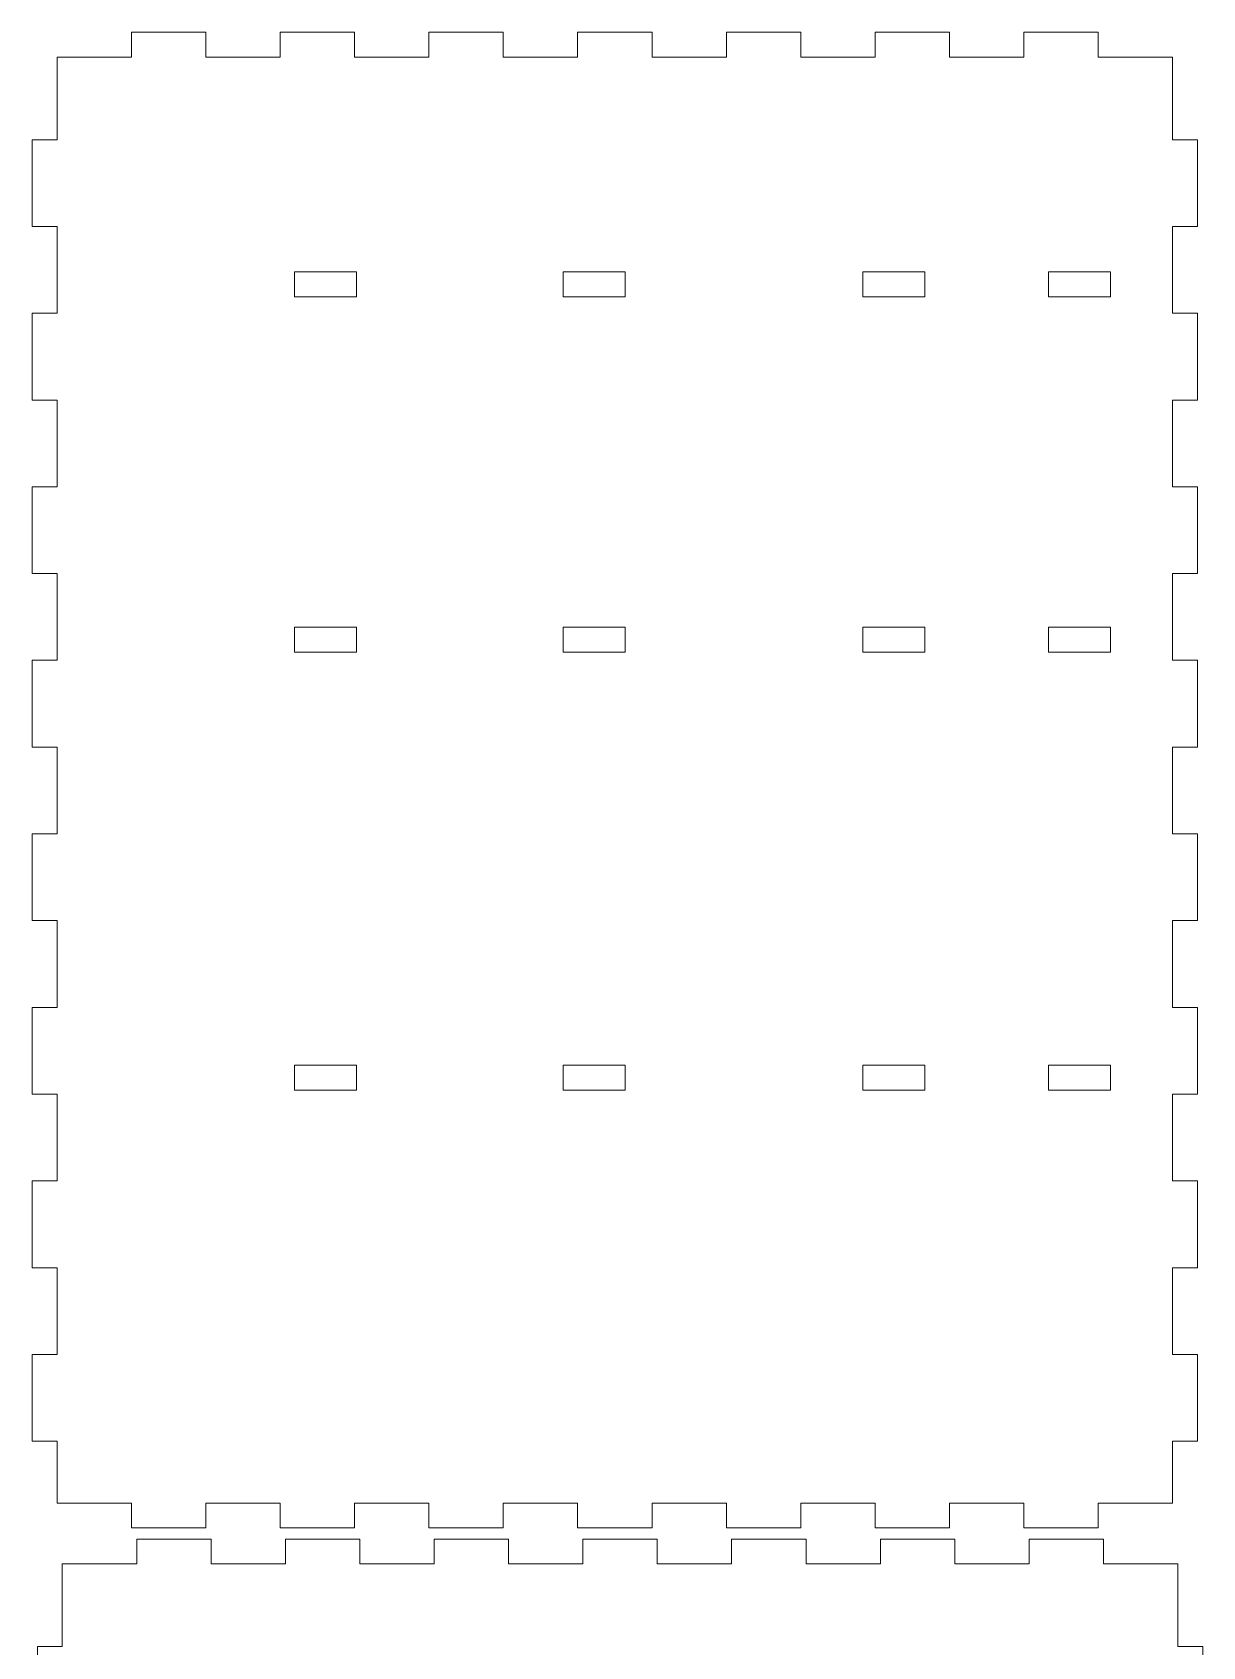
# Model space of a CAD drawing. Header units: inches. Extents: x 5 to 605, y -424 to -26.
# Drawn here: x 463.7 to 605.3, y -222.6 to -27.2 of the extents above; entities that cross this region are included whole.
import ezdxf

# ---------------------------------------------------------------- set-up
doc = ezdxf.new("R2010")
doc.units = ezdxf.units.IN
doc.header["$MEASUREMENT"] = 0
doc.layers.add('Layer 1', color=7, linetype='Continuous')

# ---------------------------------------------------------------- blocks, each defined once
blk = doc.blocks.new('block 2')
at = {"layer": 'Layer 1', "lineweight": 0}
blk.add_lwpolyline([(583.68, -208.22), (592.68, -208.22)], dxfattribs=at)
blk = doc.blocks.new('block 3')
at = {"layer": 'Layer 1', "lineweight": 0}
blk.add_lwpolyline([(604.68, -197.72), (604.68, -187.22)], dxfattribs=at)
blk = doc.blocks.new('block 4')
at = {"layer": 'Layer 1', "lineweight": 0}
blk.add_lwpolyline([(538.68, -27.22), (529.68, -27.22)], dxfattribs=at)
blk = doc.blocks.new('block 5')
at = {"layer": 'Layer 1', "lineweight": 0}
blk.add_lwpolyline([(463.68, -187.22), (463.68, -197.72)], dxfattribs=at)
blk = doc.blocks.new('block 6')
at = {"layer": 'Layer 1', "lineweight": 0}
blk.add_lwpolyline([(586.68, -99.22), (594.18, -99.22)], dxfattribs=at)
blk = doc.blocks.new('block 7')
at = {"layer": 'Layer 1', "lineweight": 0}
blk.add_lwpolyline([(586.68, -102.22), (594.18, -102.22)], dxfattribs=at)
blk = doc.blocks.new('block 8')
at = {"layer": 'Layer 1', "lineweight": 0}
blk.add_lwpolyline([(586.68, -152.22), (594.18, -152.22)], dxfattribs=at)
blk = doc.blocks.new('block 9')
at = {"layer": 'Layer 1', "lineweight": 0}
blk.add_lwpolyline([(586.68, -155.22), (594.18, -155.22)], dxfattribs=at)
blk = doc.blocks.new('block 10')
at = {"layer": 'Layer 1', "lineweight": 0}
blk.add_lwpolyline([(574.68, -205.22), (583.68, -205.22)], dxfattribs=at)
blk = doc.blocks.new('block 11')
at = {"layer": 'Layer 1', "lineweight": 0}
blk.add_lwpolyline([(538.68, -30.22), (547.68, -30.22)], dxfattribs=at)
blk = doc.blocks.new('block 12')
at = {"layer": 'Layer 1', "lineweight": 0}
blk.add_lwpolyline([(466.68, -197.72), (466.68, -205.22)], dxfattribs=at)
blk = doc.blocks.new('block 13')
at = {"layer": 'Layer 1', "lineweight": 0}
blk.add_lwpolyline([(601.68, -187.22), (601.68, -176.72)], dxfattribs=at)
blk = doc.blocks.new('block 14')
at = {"layer": 'Layer 1', "lineweight": 0}
blk.add_lwpolyline([(527.93, -56.22), (535.43, -56.22)], dxfattribs=at)
blk = doc.blocks.new('block 15')
at = {"layer": 'Layer 1', "lineweight": 0}
blk.add_lwpolyline([(571.68, -59.22), (571.68, -56.22)], dxfattribs=at)
blk = doc.blocks.new('block 16')
at = {"layer": 'Layer 1', "lineweight": 0}
blk.add_lwpolyline([(586.68, -59.22), (586.68, -56.22)], dxfattribs=at)
blk = doc.blocks.new('block 17')
at = {"layer": 'Layer 1', "lineweight": 0}
blk.add_lwpolyline([(586.68, -56.22), (594.18, -56.22)], dxfattribs=at)
blk = doc.blocks.new('block 18')
at = {"layer": 'Layer 1', "lineweight": 0}
blk.add_lwpolyline([(594.18, -59.22), (594.18, -56.22)], dxfattribs=at)
blk = doc.blocks.new('block 19')
at = {"layer": 'Layer 1', "lineweight": 0}
blk.add_lwpolyline([(564.18, -59.22), (564.18, -56.22)], dxfattribs=at)
blk = doc.blocks.new('block 20')
at = {"layer": 'Layer 1', "lineweight": 0}
blk.add_lwpolyline([(502.93, -59.22), (502.93, -56.22)], dxfattribs=at)
blk = doc.blocks.new('block 21')
at = {"layer": 'Layer 1', "lineweight": 0}
blk.add_lwpolyline([(495.43, -59.22), (495.43, -56.22)], dxfattribs=at)
blk = doc.blocks.new('block 22')
at = {"layer": 'Layer 1', "lineweight": 0}
blk.add_lwpolyline([(535.43, -59.22), (535.43, -56.22)], dxfattribs=at)
blk = doc.blocks.new('block 23')
at = {"layer": 'Layer 1', "lineweight": 0}
blk.add_lwpolyline([(527.93, -59.22), (527.93, -56.22)], dxfattribs=at)
blk = doc.blocks.new('block 24')
at = {"layer": 'Layer 1', "lineweight": 0}
blk.add_lwpolyline([(495.43, -56.22), (502.93, -56.22)], dxfattribs=at)
blk = doc.blocks.new('block 25')
at = {"layer": 'Layer 1', "lineweight": 0}
blk.add_lwpolyline([(564.18, -56.22), (571.68, -56.22)], dxfattribs=at)
blk = doc.blocks.new('block 26')
at = {"layer": 'Layer 1', "lineweight": 0}
blk.add_lwpolyline([(586.68, -59.22), (594.18, -59.22)], dxfattribs=at)
blk = doc.blocks.new('block 27')
at = {"layer": 'Layer 1', "lineweight": 0}
blk.add_lwpolyline([(495.43, -59.22), (502.93, -59.22)], dxfattribs=at)
blk = doc.blocks.new('block 28')
at = {"layer": 'Layer 1', "lineweight": 0}
blk.add_lwpolyline([(527.93, -59.22), (535.43, -59.22)], dxfattribs=at)
blk = doc.blocks.new('block 29')
at = {"layer": 'Layer 1', "lineweight": 0}
blk.add_lwpolyline([(564.18, -59.22), (571.68, -59.22)], dxfattribs=at)
blk = doc.blocks.new('block 30')
at = {"layer": 'Layer 1', "lineweight": 0}
blk.add_lwpolyline([(495.43, -99.22), (495.43, -102.22)], dxfattribs=at)
blk = doc.blocks.new('block 31')
at = {"layer": 'Layer 1', "lineweight": 0}
blk.add_lwpolyline([(495.43, -152.22), (495.43, -155.22)], dxfattribs=at)
blk = doc.blocks.new('block 32')
at = {"layer": 'Layer 1', "lineweight": 0}
blk.add_lwpolyline([(502.93, -99.22), (502.93, -102.22)], dxfattribs=at)
blk = doc.blocks.new('block 33')
at = {"layer": 'Layer 1', "lineweight": 0}
blk.add_lwpolyline([(502.93, -152.22), (502.93, -155.22)], dxfattribs=at)
blk = doc.blocks.new('block 34')
at = {"layer": 'Layer 1', "lineweight": 0}
blk.add_lwpolyline([(527.93, -99.22), (527.93, -102.22)], dxfattribs=at)
blk = doc.blocks.new('block 35')
at = {"layer": 'Layer 1', "lineweight": 0}
blk.add_lwpolyline([(527.93, -152.22), (527.93, -155.22)], dxfattribs=at)
blk = doc.blocks.new('block 36')
at = {"layer": 'Layer 1', "lineweight": 0}
blk.add_lwpolyline([(535.43, -99.22), (535.43, -102.22)], dxfattribs=at)
blk = doc.blocks.new('block 37')
at = {"layer": 'Layer 1', "lineweight": 0}
blk.add_lwpolyline([(535.43, -152.22), (535.43, -155.22)], dxfattribs=at)
blk = doc.blocks.new('block 38')
at = {"layer": 'Layer 1', "lineweight": 0}
blk.add_lwpolyline([(564.18, -99.22), (564.18, -102.22)], dxfattribs=at)
blk = doc.blocks.new('block 39')
at = {"layer": 'Layer 1', "lineweight": 0}
blk.add_lwpolyline([(564.18, -152.22), (564.18, -155.22)], dxfattribs=at)
blk = doc.blocks.new('block 40')
at = {"layer": 'Layer 1', "lineweight": 0}
blk.add_lwpolyline([(571.68, -99.22), (571.68, -102.22)], dxfattribs=at)
blk = doc.blocks.new('block 41')
at = {"layer": 'Layer 1', "lineweight": 0}
blk.add_lwpolyline([(571.68, -152.22), (571.68, -155.22)], dxfattribs=at)
blk = doc.blocks.new('block 42')
at = {"layer": 'Layer 1', "lineweight": 0}
blk.add_lwpolyline([(586.68, -99.22), (586.68, -102.22)], dxfattribs=at)
blk = doc.blocks.new('block 43')
at = {"layer": 'Layer 1', "lineweight": 0}
blk.add_lwpolyline([(586.68, -152.22), (586.68, -155.22)], dxfattribs=at)
blk = doc.blocks.new('block 44')
at = {"layer": 'Layer 1', "lineweight": 0}
blk.add_lwpolyline([(594.18, -99.22), (594.18, -102.22)], dxfattribs=at)
blk = doc.blocks.new('block 45')
at = {"layer": 'Layer 1', "lineweight": 0}
blk.add_lwpolyline([(594.18, -152.22), (594.18, -155.22)], dxfattribs=at)
blk = doc.blocks.new('block 46')
at = {"layer": 'Layer 1', "lineweight": 0}
blk.add_lwpolyline([(495.43, -102.22), (502.93, -102.22)], dxfattribs=at)
blk = doc.blocks.new('block 47')
at = {"layer": 'Layer 1', "lineweight": 0}
blk.add_lwpolyline([(495.43, -99.22), (502.93, -99.22)], dxfattribs=at)
blk = doc.blocks.new('block 48')
at = {"layer": 'Layer 1', "lineweight": 0}
blk.add_lwpolyline([(527.93, -99.22), (535.43, -99.22)], dxfattribs=at)
blk = doc.blocks.new('block 49')
at = {"layer": 'Layer 1', "lineweight": 0}
blk.add_lwpolyline([(527.93, -102.22), (535.43, -102.22)], dxfattribs=at)
blk = doc.blocks.new('block 50')
at = {"layer": 'Layer 1', "lineweight": 0}
blk.add_lwpolyline([(564.18, -99.22), (571.68, -99.22)], dxfattribs=at)
blk = doc.blocks.new('block 51')
at = {"layer": 'Layer 1', "lineweight": 0}
blk.add_lwpolyline([(564.18, -102.22), (571.68, -102.22)], dxfattribs=at)
blk = doc.blocks.new('block 52')
at = {"layer": 'Layer 1', "lineweight": 0}
blk.add_lwpolyline([(495.43, -152.22), (502.93, -152.22)], dxfattribs=at)
blk = doc.blocks.new('block 53')
at = {"layer": 'Layer 1', "lineweight": 0}
blk.add_lwpolyline([(495.43, -155.22), (502.93, -155.22)], dxfattribs=at)
blk = doc.blocks.new('block 54')
at = {"layer": 'Layer 1', "lineweight": 0}
blk.add_lwpolyline([(527.93, -152.22), (535.43, -152.22)], dxfattribs=at)
blk = doc.blocks.new('block 55')
at = {"layer": 'Layer 1', "lineweight": 0}
blk.add_lwpolyline([(527.93, -155.22), (535.43, -155.22)], dxfattribs=at)
blk = doc.blocks.new('block 56')
at = {"layer": 'Layer 1', "lineweight": 0}
blk.add_lwpolyline([(564.18, -152.22), (571.68, -152.22)], dxfattribs=at)
blk = doc.blocks.new('block 57')
at = {"layer": 'Layer 1', "lineweight": 0}
blk.add_lwpolyline([(564.18, -155.22), (571.68, -155.22)], dxfattribs=at)
blk = doc.blocks.new('block 58')
at = {"layer": 'Layer 1', "lineweight": 0}
blk.add_lwpolyline([(466.68, -30.22), (466.68, -40.22)], dxfattribs=at)
blk = doc.blocks.new('block 59')
at = {"layer": 'Layer 1', "lineweight": 0}
blk.add_lwpolyline([(601.68, -40.22), (601.68, -30.22)], dxfattribs=at)
blk = doc.blocks.new('block 60')
at = {"layer": 'Layer 1', "lineweight": 0}
blk.add_lwpolyline([(604.68, -50.72), (604.68, -40.22)], dxfattribs=at)
blk = doc.blocks.new('block 61')
at = {"layer": 'Layer 1', "lineweight": 0}
blk.add_lwpolyline([(601.68, -61.22), (601.68, -50.72)], dxfattribs=at)
blk = doc.blocks.new('block 62')
at = {"layer": 'Layer 1', "lineweight": 0}
blk.add_lwpolyline([(604.68, -71.72), (604.68, -61.22)], dxfattribs=at)
blk = doc.blocks.new('block 63')
at = {"layer": 'Layer 1', "lineweight": 0}
blk.add_lwpolyline([(601.68, -82.22), (601.68, -71.72)], dxfattribs=at)
blk = doc.blocks.new('block 64')
at = {"layer": 'Layer 1', "lineweight": 0}
blk.add_lwpolyline([(604.68, -92.72), (604.68, -82.22)], dxfattribs=at)
blk = doc.blocks.new('block 65')
at = {"layer": 'Layer 1', "lineweight": 0}
blk.add_lwpolyline([(601.68, -103.22), (601.68, -92.72)], dxfattribs=at)
blk = doc.blocks.new('block 66')
at = {"layer": 'Layer 1', "lineweight": 0}
blk.add_lwpolyline([(604.68, -113.72), (604.68, -103.22)], dxfattribs=at)
blk = doc.blocks.new('block 67')
at = {"layer": 'Layer 1', "lineweight": 0}
blk.add_lwpolyline([(601.68, -124.22), (601.68, -113.72)], dxfattribs=at)
blk = doc.blocks.new('block 68')
at = {"layer": 'Layer 1', "lineweight": 0}
blk.add_lwpolyline([(604.68, -134.72), (604.68, -124.22)], dxfattribs=at)
blk = doc.blocks.new('block 69')
at = {"layer": 'Layer 1', "lineweight": 0}
blk.add_lwpolyline([(601.68, -145.22), (601.68, -134.72)], dxfattribs=at)
blk = doc.blocks.new('block 70')
at = {"layer": 'Layer 1', "lineweight": 0}
blk.add_lwpolyline([(604.68, -155.72), (604.68, -145.22)], dxfattribs=at)
blk = doc.blocks.new('block 71')
at = {"layer": 'Layer 1', "lineweight": 0}
blk.add_lwpolyline([(601.68, -166.22), (601.68, -155.72)], dxfattribs=at)
blk = doc.blocks.new('block 72')
at = {"layer": 'Layer 1', "lineweight": 0}
blk.add_lwpolyline([(604.68, -176.72), (604.68, -166.22)], dxfattribs=at)
blk = doc.blocks.new('block 73')
at = {"layer": 'Layer 1', "lineweight": 0}
blk.add_lwpolyline([(601.68, -205.22), (601.68, -197.72)], dxfattribs=at)
blk = doc.blocks.new('block 74')
at = {"layer": 'Layer 1', "lineweight": 0}
blk.add_lwpolyline([(463.68, -40.22), (463.68, -50.72)], dxfattribs=at)
blk = doc.blocks.new('block 75')
at = {"layer": 'Layer 1', "lineweight": 0}
blk.add_lwpolyline([(466.68, -50.72), (466.68, -61.22)], dxfattribs=at)
blk = doc.blocks.new('block 76')
at = {"layer": 'Layer 1', "lineweight": 0}
blk.add_lwpolyline([(463.68, -61.22), (463.68, -71.72)], dxfattribs=at)
blk = doc.blocks.new('block 77')
at = {"layer": 'Layer 1', "lineweight": 0}
blk.add_lwpolyline([(466.68, -71.72), (466.68, -82.22)], dxfattribs=at)
blk = doc.blocks.new('block 78')
at = {"layer": 'Layer 1', "lineweight": 0}
blk.add_lwpolyline([(463.68, -82.22), (463.68, -92.72)], dxfattribs=at)
blk = doc.blocks.new('block 79')
at = {"layer": 'Layer 1', "lineweight": 0}
blk.add_lwpolyline([(466.68, -92.72), (466.68, -103.22)], dxfattribs=at)
blk = doc.blocks.new('block 80')
at = {"layer": 'Layer 1', "lineweight": 0}
blk.add_lwpolyline([(463.68, -103.22), (463.68, -113.72)], dxfattribs=at)
blk = doc.blocks.new('block 81')
at = {"layer": 'Layer 1', "lineweight": 0}
blk.add_lwpolyline([(466.68, -113.72), (466.68, -124.22)], dxfattribs=at)
blk = doc.blocks.new('block 82')
at = {"layer": 'Layer 1', "lineweight": 0}
blk.add_lwpolyline([(463.68, -124.22), (463.68, -134.72)], dxfattribs=at)
blk = doc.blocks.new('block 83')
at = {"layer": 'Layer 1', "lineweight": 0}
blk.add_lwpolyline([(466.68, -134.72), (466.68, -145.22)], dxfattribs=at)
blk = doc.blocks.new('block 84')
at = {"layer": 'Layer 1', "lineweight": 0}
blk.add_lwpolyline([(463.68, -145.22), (463.68, -155.72)], dxfattribs=at)
blk = doc.blocks.new('block 85')
at = {"layer": 'Layer 1', "lineweight": 0}
blk.add_lwpolyline([(466.68, -155.72), (466.68, -166.22)], dxfattribs=at)
blk = doc.blocks.new('block 86')
at = {"layer": 'Layer 1', "lineweight": 0}
blk.add_lwpolyline([(463.68, -166.22), (463.68, -176.72)], dxfattribs=at)
blk = doc.blocks.new('block 87')
at = {"layer": 'Layer 1', "lineweight": 0}
blk.add_lwpolyline([(466.68, -176.72), (466.68, -187.22)], dxfattribs=at)
blk = doc.blocks.new('block 88')
at = {"layer": 'Layer 1', "lineweight": 0}
blk.add_lwpolyline([(592.68, -30.22), (601.68, -30.22)], dxfattribs=at)
blk = doc.blocks.new('block 89')
at = {"layer": 'Layer 1', "lineweight": 0}
blk.add_lwpolyline([(592.68, -27.22), (583.68, -27.22)], dxfattribs=at)
blk = doc.blocks.new('block 90')
at = {"layer": 'Layer 1', "lineweight": 0}
blk.add_lwpolyline([(574.68, -30.22), (583.68, -30.22)], dxfattribs=at)
blk = doc.blocks.new('block 91')
at = {"layer": 'Layer 1', "lineweight": 0}
blk.add_lwpolyline([(574.68, -27.22), (565.68, -27.22)], dxfattribs=at)
blk = doc.blocks.new('block 92')
at = {"layer": 'Layer 1', "lineweight": 0}
blk.add_lwpolyline([(556.68, -30.22), (565.68, -30.22)], dxfattribs=at)
blk = doc.blocks.new('block 93')
at = {"layer": 'Layer 1', "lineweight": 0}
blk.add_lwpolyline([(466.68, -30.22), (475.68, -30.22)], dxfattribs=at)
blk = doc.blocks.new('block 94')
at = {"layer": 'Layer 1', "lineweight": 0}
blk.add_lwpolyline([(484.68, -27.22), (475.68, -27.22)], dxfattribs=at)
blk = doc.blocks.new('block 95')
at = {"layer": 'Layer 1', "lineweight": 0}
blk.add_lwpolyline([(484.68, -30.22), (493.68, -30.22)], dxfattribs=at)
blk = doc.blocks.new('block 96')
at = {"layer": 'Layer 1', "lineweight": 0}
blk.add_lwpolyline([(502.68, -27.22), (493.68, -27.22)], dxfattribs=at)
blk = doc.blocks.new('block 97')
at = {"layer": 'Layer 1', "lineweight": 0}
blk.add_lwpolyline([(502.68, -30.22), (511.68, -30.22)], dxfattribs=at)
blk = doc.blocks.new('block 98')
at = {"layer": 'Layer 1', "lineweight": 0}
blk.add_lwpolyline([(520.68, -27.22), (511.68, -27.22)], dxfattribs=at)
blk = doc.blocks.new('block 99')
at = {"layer": 'Layer 1', "lineweight": 0}
blk.add_lwpolyline([(520.68, -30.22), (529.68, -30.22)], dxfattribs=at)
blk = doc.blocks.new('block 100')
at = {"layer": 'Layer 1', "lineweight": 0}
blk.add_lwpolyline([(556.68, -27.22), (547.68, -27.22)], dxfattribs=at)
blk = doc.blocks.new('block 101')
at = {"layer": 'Layer 1', "lineweight": 0}
blk.add_lwpolyline([(466.68, -205.22), (475.68, -205.22)], dxfattribs=at)
blk = doc.blocks.new('block 102')
at = {"layer": 'Layer 1', "lineweight": 0}
blk.add_lwpolyline([(475.68, -208.22), (484.68, -208.22)], dxfattribs=at)
blk = doc.blocks.new('block 103')
at = {"layer": 'Layer 1', "lineweight": 0}
blk.add_lwpolyline([(484.68, -205.22), (493.68, -205.22)], dxfattribs=at)
blk = doc.blocks.new('block 104')
at = {"layer": 'Layer 1', "lineweight": 0}
blk.add_lwpolyline([(493.68, -208.22), (502.68, -208.22)], dxfattribs=at)
blk = doc.blocks.new('block 105')
at = {"layer": 'Layer 1', "lineweight": 0}
blk.add_lwpolyline([(502.68, -205.22), (511.68, -205.22)], dxfattribs=at)
blk = doc.blocks.new('block 106')
at = {"layer": 'Layer 1', "lineweight": 0}
blk.add_lwpolyline([(511.68, -208.22), (520.68, -208.22)], dxfattribs=at)
blk = doc.blocks.new('block 107')
at = {"layer": 'Layer 1', "lineweight": 0}
blk.add_lwpolyline([(520.68, -205.22), (529.68, -205.22)], dxfattribs=at)
blk = doc.blocks.new('block 108')
at = {"layer": 'Layer 1', "lineweight": 0}
blk.add_lwpolyline([(529.68, -208.22), (538.68, -208.22)], dxfattribs=at)
blk = doc.blocks.new('block 109')
at = {"layer": 'Layer 1', "lineweight": 0}
blk.add_lwpolyline([(538.68, -205.22), (547.68, -205.22)], dxfattribs=at)
blk = doc.blocks.new('block 110')
at = {"layer": 'Layer 1', "lineweight": 0}
blk.add_lwpolyline([(547.68, -208.22), (556.68, -208.22)], dxfattribs=at)
blk = doc.blocks.new('block 111')
at = {"layer": 'Layer 1', "lineweight": 0}
blk.add_lwpolyline([(556.68, -205.22), (565.68, -205.22)], dxfattribs=at)
blk = doc.blocks.new('block 112')
at = {"layer": 'Layer 1', "lineweight": 0}
blk.add_lwpolyline([(565.68, -208.22), (574.68, -208.22)], dxfattribs=at)
blk = doc.blocks.new('block 113')
at = {"layer": 'Layer 1', "lineweight": 0}
blk.add_lwpolyline([(592.68, -205.22), (601.68, -205.22)], dxfattribs=at)
blk = doc.blocks.new('block 116')
at = {"layer": 'Layer 1', "lineweight": 0}
blk.add_lwpolyline([(539.32, -209.56), (530.32, -209.56)], dxfattribs=at)
blk = doc.blocks.new('block 123')
at = {"layer": 'Layer 1', "lineweight": 0}
blk.add_lwpolyline([(539.32, -212.56), (548.32, -212.56)], dxfattribs=at)
blk = doc.blocks.new('block 170')
at = {"layer": 'Layer 1', "lineweight": 0}
blk.add_lwpolyline([(467.32, -212.56), (467.32, -222.56)], dxfattribs=at)
blk = doc.blocks.new('block 171')
at = {"layer": 'Layer 1', "lineweight": 0}
blk.add_lwpolyline([(602.32, -222.56), (602.32, -212.56)], dxfattribs=at)
blk = doc.blocks.new('block 172')
at = {"layer": 'Layer 1', "lineweight": 0}
blk.add_lwpolyline([(605.32, -233.06), (605.32, -222.56)], dxfattribs=at)
blk = doc.blocks.new('block 186')
at = {"layer": 'Layer 1', "lineweight": 0}
blk.add_lwpolyline([(464.32, -222.56), (464.32, -233.06)], dxfattribs=at)
blk = doc.blocks.new('block 200')
at = {"layer": 'Layer 1', "lineweight": 0}
blk.add_lwpolyline([(593.32, -212.56), (602.32, -212.56)], dxfattribs=at)
blk = doc.blocks.new('block 201')
at = {"layer": 'Layer 1', "lineweight": 0}
blk.add_lwpolyline([(593.32, -209.56), (584.32, -209.56)], dxfattribs=at)
blk = doc.blocks.new('block 202')
at = {"layer": 'Layer 1', "lineweight": 0}
blk.add_lwpolyline([(575.32, -212.56), (584.32, -212.56)], dxfattribs=at)
blk = doc.blocks.new('block 203')
at = {"layer": 'Layer 1', "lineweight": 0}
blk.add_lwpolyline([(575.32, -209.56), (566.32, -209.56)], dxfattribs=at)
blk = doc.blocks.new('block 204')
at = {"layer": 'Layer 1', "lineweight": 0}
blk.add_lwpolyline([(557.32, -212.56), (566.32, -212.56)], dxfattribs=at)
blk = doc.blocks.new('block 205')
at = {"layer": 'Layer 1', "lineweight": 0}
blk.add_lwpolyline([(467.32, -212.56), (476.32, -212.56)], dxfattribs=at)
blk = doc.blocks.new('block 206')
at = {"layer": 'Layer 1', "lineweight": 0}
blk.add_lwpolyline([(485.32, -209.56), (476.32, -209.56)], dxfattribs=at)
blk = doc.blocks.new('block 207')
at = {"layer": 'Layer 1', "lineweight": 0}
blk.add_lwpolyline([(485.32, -212.56), (494.32, -212.56)], dxfattribs=at)
blk = doc.blocks.new('block 208')
at = {"layer": 'Layer 1', "lineweight": 0}
blk.add_lwpolyline([(503.32, -209.56), (494.32, -209.56)], dxfattribs=at)
blk = doc.blocks.new('block 209')
at = {"layer": 'Layer 1', "lineweight": 0}
blk.add_lwpolyline([(503.32, -212.56), (512.32, -212.56)], dxfattribs=at)
blk = doc.blocks.new('block 210')
at = {"layer": 'Layer 1', "lineweight": 0}
blk.add_lwpolyline([(521.32, -209.56), (512.32, -209.56)], dxfattribs=at)
blk = doc.blocks.new('block 211')
at = {"layer": 'Layer 1', "lineweight": 0}
blk.add_lwpolyline([(521.32, -212.56), (530.32, -212.56)], dxfattribs=at)
blk = doc.blocks.new('block 212')
at = {"layer": 'Layer 1', "lineweight": 0}
blk.add_lwpolyline([(557.32, -209.56), (548.32, -209.56)], dxfattribs=at)
blk = doc.blocks.new('block 254')
at = {"layer": 'Layer 1', "lineweight": 0}
blk.add_lwpolyline([(463.68, -40.22), (466.68, -40.22)], dxfattribs=at)
blk = doc.blocks.new('block 255')
at = {"layer": 'Layer 1', "lineweight": 0}
blk.add_lwpolyline([(463.68, -50.72), (466.68, -50.72)], dxfattribs=at)
blk = doc.blocks.new('block 256')
at = {"layer": 'Layer 1', "lineweight": 0}
blk.add_lwpolyline([(463.68, -61.22), (466.68, -61.22)], dxfattribs=at)
blk = doc.blocks.new('block 257')
at = {"layer": 'Layer 1', "lineweight": 0}
blk.add_lwpolyline([(463.68, -71.72), (466.68, -71.72)], dxfattribs=at)
blk = doc.blocks.new('block 258')
at = {"layer": 'Layer 1', "lineweight": 0}
blk.add_lwpolyline([(463.68, -82.22), (466.68, -82.22)], dxfattribs=at)
blk = doc.blocks.new('block 259')
at = {"layer": 'Layer 1', "lineweight": 0}
blk.add_lwpolyline([(463.68, -92.72), (466.68, -92.72)], dxfattribs=at)
blk = doc.blocks.new('block 260')
at = {"layer": 'Layer 1', "lineweight": 0}
blk.add_lwpolyline([(463.68, -103.22), (466.68, -103.22)], dxfattribs=at)
blk = doc.blocks.new('block 261')
at = {"layer": 'Layer 1', "lineweight": 0}
blk.add_lwpolyline([(463.68, -113.72), (466.68, -113.72)], dxfattribs=at)
blk = doc.blocks.new('block 262')
at = {"layer": 'Layer 1', "lineweight": 0}
blk.add_lwpolyline([(463.68, -124.22), (466.68, -124.22)], dxfattribs=at)
blk = doc.blocks.new('block 263')
at = {"layer": 'Layer 1', "lineweight": 0}
blk.add_lwpolyline([(463.68, -134.72), (466.68, -134.72)], dxfattribs=at)
blk = doc.blocks.new('block 264')
at = {"layer": 'Layer 1', "lineweight": 0}
blk.add_lwpolyline([(463.68, -145.22), (466.68, -145.22)], dxfattribs=at)
blk = doc.blocks.new('block 265')
at = {"layer": 'Layer 1', "lineweight": 0}
blk.add_lwpolyline([(463.68, -155.72), (466.68, -155.72)], dxfattribs=at)
blk = doc.blocks.new('block 266')
at = {"layer": 'Layer 1', "lineweight": 0}
blk.add_lwpolyline([(463.68, -166.22), (466.68, -166.22)], dxfattribs=at)
blk = doc.blocks.new('block 267')
at = {"layer": 'Layer 1', "lineweight": 0}
blk.add_lwpolyline([(463.68, -176.72), (466.68, -176.72)], dxfattribs=at)
blk = doc.blocks.new('block 268')
at = {"layer": 'Layer 1', "lineweight": 0}
blk.add_lwpolyline([(463.68, -187.22), (466.68, -187.22)], dxfattribs=at)
blk = doc.blocks.new('block 269')
at = {"layer": 'Layer 1', "lineweight": 0}
blk.add_lwpolyline([(463.68, -197.72), (466.68, -197.72)], dxfattribs=at)
blk = doc.blocks.new('block 270')
at = {"layer": 'Layer 1', "lineweight": 0}
blk.add_lwpolyline([(601.68, -40.22), (604.68, -40.22)], dxfattribs=at)
blk = doc.blocks.new('block 271')
at = {"layer": 'Layer 1', "lineweight": 0}
blk.add_lwpolyline([(601.68, -50.72), (604.68, -50.72)], dxfattribs=at)
blk = doc.blocks.new('block 272')
at = {"layer": 'Layer 1', "lineweight": 0}
blk.add_lwpolyline([(601.68, -61.22), (604.68, -61.22)], dxfattribs=at)
blk = doc.blocks.new('block 273')
at = {"layer": 'Layer 1', "lineweight": 0}
blk.add_lwpolyline([(601.68, -71.72), (604.68, -71.72)], dxfattribs=at)
blk = doc.blocks.new('block 274')
at = {"layer": 'Layer 1', "lineweight": 0}
blk.add_lwpolyline([(601.68, -82.22), (604.68, -82.22)], dxfattribs=at)
blk = doc.blocks.new('block 275')
at = {"layer": 'Layer 1', "lineweight": 0}
blk.add_lwpolyline([(601.68, -92.72), (604.68, -92.72)], dxfattribs=at)
blk = doc.blocks.new('block 276')
at = {"layer": 'Layer 1', "lineweight": 0}
blk.add_lwpolyline([(601.68, -103.22), (604.68, -103.22)], dxfattribs=at)
blk = doc.blocks.new('block 277')
at = {"layer": 'Layer 1', "lineweight": 0}
blk.add_lwpolyline([(601.68, -113.72), (604.68, -113.72)], dxfattribs=at)
blk = doc.blocks.new('block 278')
at = {"layer": 'Layer 1', "lineweight": 0}
blk.add_lwpolyline([(601.68, -124.22), (604.68, -124.22)], dxfattribs=at)
blk = doc.blocks.new('block 279')
at = {"layer": 'Layer 1', "lineweight": 0}
blk.add_lwpolyline([(601.68, -134.72), (604.68, -134.72)], dxfattribs=at)
blk = doc.blocks.new('block 280')
at = {"layer": 'Layer 1', "lineweight": 0}
blk.add_lwpolyline([(601.68, -145.22), (604.68, -145.22)], dxfattribs=at)
blk = doc.blocks.new('block 281')
at = {"layer": 'Layer 1', "lineweight": 0}
blk.add_lwpolyline([(601.68, -155.72), (604.68, -155.72)], dxfattribs=at)
blk = doc.blocks.new('block 282')
at = {"layer": 'Layer 1', "lineweight": 0}
blk.add_lwpolyline([(601.68, -166.22), (604.68, -166.22)], dxfattribs=at)
blk = doc.blocks.new('block 283')
at = {"layer": 'Layer 1', "lineweight": 0}
blk.add_lwpolyline([(601.68, -176.72), (604.68, -176.72)], dxfattribs=at)
blk = doc.blocks.new('block 284')
at = {"layer": 'Layer 1', "lineweight": 0}
blk.add_lwpolyline([(601.68, -187.22), (604.68, -187.22)], dxfattribs=at)
blk = doc.blocks.new('block 285')
at = {"layer": 'Layer 1', "lineweight": 0}
blk.add_lwpolyline([(601.68, -197.72), (604.68, -197.72)], dxfattribs=at)
blk = doc.blocks.new('block 286')
at = {"layer": 'Layer 1', "lineweight": 0}
blk.add_lwpolyline([(475.68, -30.22), (475.68, -27.22)], dxfattribs=at)
blk = doc.blocks.new('block 287')
at = {"layer": 'Layer 1', "lineweight": 0}
blk.add_lwpolyline([(484.68, -30.22), (484.68, -27.22)], dxfattribs=at)
blk = doc.blocks.new('block 288')
at = {"layer": 'Layer 1', "lineweight": 0}
blk.add_lwpolyline([(493.68, -30.22), (493.68, -27.22)], dxfattribs=at)
blk = doc.blocks.new('block 289')
at = {"layer": 'Layer 1', "lineweight": 0}
blk.add_lwpolyline([(502.68, -30.22), (502.68, -27.22)], dxfattribs=at)
blk = doc.blocks.new('block 290')
at = {"layer": 'Layer 1', "lineweight": 0}
blk.add_lwpolyline([(511.68, -30.22), (511.68, -27.22)], dxfattribs=at)
blk = doc.blocks.new('block 291')
at = {"layer": 'Layer 1', "lineweight": 0}
blk.add_lwpolyline([(520.68, -30.22), (520.68, -27.22)], dxfattribs=at)
blk = doc.blocks.new('block 292')
at = {"layer": 'Layer 1', "lineweight": 0}
blk.add_lwpolyline([(529.68, -30.22), (529.68, -27.22)], dxfattribs=at)
blk = doc.blocks.new('block 293')
at = {"layer": 'Layer 1', "lineweight": 0}
blk.add_lwpolyline([(538.68, -30.22), (538.68, -27.22)], dxfattribs=at)
blk = doc.blocks.new('block 294')
at = {"layer": 'Layer 1', "lineweight": 0}
blk.add_lwpolyline([(547.68, -30.22), (547.68, -27.22)], dxfattribs=at)
blk = doc.blocks.new('block 295')
at = {"layer": 'Layer 1', "lineweight": 0}
blk.add_lwpolyline([(556.68, -30.22), (556.68, -27.22)], dxfattribs=at)
blk = doc.blocks.new('block 296')
at = {"layer": 'Layer 1', "lineweight": 0}
blk.add_lwpolyline([(565.68, -30.22), (565.68, -27.22)], dxfattribs=at)
blk = doc.blocks.new('block 297')
at = {"layer": 'Layer 1', "lineweight": 0}
blk.add_lwpolyline([(574.68, -30.22), (574.68, -27.22)], dxfattribs=at)
blk = doc.blocks.new('block 298')
at = {"layer": 'Layer 1', "lineweight": 0}
blk.add_lwpolyline([(583.68, -30.22), (583.68, -27.22)], dxfattribs=at)
blk = doc.blocks.new('block 299')
at = {"layer": 'Layer 1', "lineweight": 0}
blk.add_lwpolyline([(592.68, -30.22), (592.68, -27.22)], dxfattribs=at)
blk = doc.blocks.new('block 300')
at = {"layer": 'Layer 1', "lineweight": 0}
blk.add_lwpolyline([(475.68, -208.22), (475.68, -205.22)], dxfattribs=at)
blk = doc.blocks.new('block 301')
at = {"layer": 'Layer 1', "lineweight": 0}
blk.add_lwpolyline([(484.68, -208.22), (484.68, -205.22)], dxfattribs=at)
blk = doc.blocks.new('block 302')
at = {"layer": 'Layer 1', "lineweight": 0}
blk.add_lwpolyline([(493.68, -208.22), (493.68, -205.22)], dxfattribs=at)
blk = doc.blocks.new('block 303')
at = {"layer": 'Layer 1', "lineweight": 0}
blk.add_lwpolyline([(502.68, -208.22), (502.68, -205.22)], dxfattribs=at)
blk = doc.blocks.new('block 304')
at = {"layer": 'Layer 1', "lineweight": 0}
blk.add_lwpolyline([(511.68, -208.22), (511.68, -205.22)], dxfattribs=at)
blk = doc.blocks.new('block 305')
at = {"layer": 'Layer 1', "lineweight": 0}
blk.add_lwpolyline([(520.68, -208.22), (520.68, -205.22)], dxfattribs=at)
blk = doc.blocks.new('block 306')
at = {"layer": 'Layer 1', "lineweight": 0}
blk.add_lwpolyline([(529.68, -208.22), (529.68, -205.22)], dxfattribs=at)
blk = doc.blocks.new('block 307')
at = {"layer": 'Layer 1', "lineweight": 0}
blk.add_lwpolyline([(538.68, -208.22), (538.68, -205.22)], dxfattribs=at)
blk = doc.blocks.new('block 308')
at = {"layer": 'Layer 1', "lineweight": 0}
blk.add_lwpolyline([(547.68, -208.22), (547.68, -205.22)], dxfattribs=at)
blk = doc.blocks.new('block 309')
at = {"layer": 'Layer 1', "lineweight": 0}
blk.add_lwpolyline([(556.68, -208.22), (556.68, -205.22)], dxfattribs=at)
blk = doc.blocks.new('block 310')
at = {"layer": 'Layer 1', "lineweight": 0}
blk.add_lwpolyline([(565.68, -208.22), (565.68, -205.22)], dxfattribs=at)
blk = doc.blocks.new('block 311')
at = {"layer": 'Layer 1', "lineweight": 0}
blk.add_lwpolyline([(574.68, -208.22), (574.68, -205.22)], dxfattribs=at)
blk = doc.blocks.new('block 312')
at = {"layer": 'Layer 1', "lineweight": 0}
blk.add_lwpolyline([(583.68, -208.22), (583.68, -205.22)], dxfattribs=at)
blk = doc.blocks.new('block 313')
at = {"layer": 'Layer 1', "lineweight": 0}
blk.add_lwpolyline([(592.68, -208.22), (592.68, -205.22)], dxfattribs=at)
blk = doc.blocks.new('block 385')
at = {"layer": 'Layer 1', "lineweight": 0}
blk.add_lwpolyline([(464.32, -222.56), (467.32, -222.56)], dxfattribs=at)
blk = doc.blocks.new('block 401')
at = {"layer": 'Layer 1', "lineweight": 0}
blk.add_lwpolyline([(602.32, -222.56), (605.32, -222.56)], dxfattribs=at)
blk = doc.blocks.new('block 417')
at = {"layer": 'Layer 1', "lineweight": 0}
blk.add_lwpolyline([(476.32, -212.56), (476.32, -209.56)], dxfattribs=at)
blk = doc.blocks.new('block 418')
at = {"layer": 'Layer 1', "lineweight": 0}
blk.add_lwpolyline([(485.32, -212.56), (485.32, -209.56)], dxfattribs=at)
blk = doc.blocks.new('block 419')
at = {"layer": 'Layer 1', "lineweight": 0}
blk.add_lwpolyline([(494.32, -212.56), (494.32, -209.56)], dxfattribs=at)
blk = doc.blocks.new('block 420')
at = {"layer": 'Layer 1', "lineweight": 0}
blk.add_lwpolyline([(503.32, -212.56), (503.32, -209.56)], dxfattribs=at)
blk = doc.blocks.new('block 421')
at = {"layer": 'Layer 1', "lineweight": 0}
blk.add_lwpolyline([(512.32, -212.56), (512.32, -209.56)], dxfattribs=at)
blk = doc.blocks.new('block 422')
at = {"layer": 'Layer 1', "lineweight": 0}
blk.add_lwpolyline([(521.32, -212.56), (521.32, -209.56)], dxfattribs=at)
blk = doc.blocks.new('block 423')
at = {"layer": 'Layer 1', "lineweight": 0}
blk.add_lwpolyline([(530.32, -212.56), (530.32, -209.56)], dxfattribs=at)
blk = doc.blocks.new('block 424')
at = {"layer": 'Layer 1', "lineweight": 0}
blk.add_lwpolyline([(539.32, -212.56), (539.32, -209.56)], dxfattribs=at)
blk = doc.blocks.new('block 425')
at = {"layer": 'Layer 1', "lineweight": 0}
blk.add_lwpolyline([(548.32, -212.56), (548.32, -209.56)], dxfattribs=at)
blk = doc.blocks.new('block 426')
at = {"layer": 'Layer 1', "lineweight": 0}
blk.add_lwpolyline([(557.32, -212.56), (557.32, -209.56)], dxfattribs=at)
blk = doc.blocks.new('block 427')
at = {"layer": 'Layer 1', "lineweight": 0}
blk.add_lwpolyline([(566.32, -212.56), (566.32, -209.56)], dxfattribs=at)
blk = doc.blocks.new('block 428')
at = {"layer": 'Layer 1', "lineweight": 0}
blk.add_lwpolyline([(575.32, -212.56), (575.32, -209.56)], dxfattribs=at)
blk = doc.blocks.new('block 429')
at = {"layer": 'Layer 1', "lineweight": 0}
blk.add_lwpolyline([(584.32, -212.56), (584.32, -209.56)], dxfattribs=at)
blk = doc.blocks.new('block 430')
at = {"layer": 'Layer 1', "lineweight": 0}
blk.add_lwpolyline([(593.32, -212.56), (593.32, -209.56)], dxfattribs=at)

msp = doc.modelspace()

# ---------------------------------------------------------------- block references
at = {"layer": 'Layer 1'}
for name in ['block 94', 'block 286', 'block 287', 'block 96', 'block 288', 'block 289', 'block 98', 'block 290', 'block 291', 'block 4', 'block 292', 'block 293', 'block 100', 'block 294', 'block 295', 'block 91', 'block 296', 'block 297', 'block 89', 'block 298', 'block 299', 'block 58', 'block 93', 'block 95', 'block 97', 'block 99', 'block 11', 'block 92', 'block 90', 'block 88', 'block 59', 'block 74', 'block 254', 'block 270', 'block 60', 'block 255', 'block 75', 'block 61', 'block 271', 'block 21', 'block 24', 'block 20', 'block 14', 'block 23', 'block 22', 'block 19', 'block 25', 'block 15', 'block 16', 'block 17', 'block 18', 'block 27', 'block 28', 'block 29', 'block 26', 'block 76', 'block 256', 'block 272', 'block 62', 'block 257', 'block 77', 'block 63', 'block 273', 'block 78', 'block 258', 'block 274', 'block 64', 'block 259', 'block 79', 'block 65', 'block 275', 'block 30', 'block 47', 'block 32', 'block 34', 'block 48', 'block 36', 'block 38', 'block 50', 'block 40', 'block 6', 'block 42', 'block 44', 'block 80', 'block 260', 'block 46', 'block 49', 'block 51', 'block 7', 'block 276', 'block 66', 'block 261', 'block 81', 'block 67', 'block 277', 'block 82', 'block 262', 'block 278', 'block 68', 'block 263', 'block 83', 'block 69', 'block 279', 'block 84', 'block 264', 'block 280', 'block 70', 'block 31', 'block 52', 'block 33', 'block 35', 'block 54', 'block 37', 'block 39', 'block 56', 'block 41', 'block 8', 'block 43', 'block 45', 'block 265', 'block 85', 'block 53', 'block 55', 'block 57', 'block 9', 'block 71', 'block 281', 'block 86', 'block 266', 'block 282', 'block 72', 'block 267', 'block 87', 'block 13', 'block 283', 'block 5', 'block 268', 'block 284', 'block 3', 'block 269', 'block 12', 'block 73', 'block 285', 'block 101', 'block 300', 'block 103', 'block 301', 'block 302', 'block 105', 'block 303', 'block 304', 'block 107', 'block 305', 'block 306', 'block 109', 'block 307', 'block 308', 'block 111', 'block 309', 'block 310', 'block 10', 'block 311', 'block 312', 'block 113', 'block 313', 'block 102', 'block 104', 'block 106', 'block 108', 'block 110', 'block 112', 'block 2', 'block 206', 'block 417', 'block 418', 'block 208', 'block 419', 'block 420', 'block 210', 'block 421', 'block 422', 'block 116', 'block 423', 'block 424', 'block 212', 'block 425', 'block 426', 'block 203', 'block 427', 'block 428', 'block 201', 'block 429', 'block 430', 'block 170', 'block 205', 'block 207', 'block 209', 'block 211', 'block 123', 'block 204', 'block 202', 'block 200', 'block 171', 'block 186', 'block 385', 'block 401', 'block 172']:
    msp.add_blockref(name, (0, 0), dxfattribs=at)

doc.saveas('drawing.dxf')
